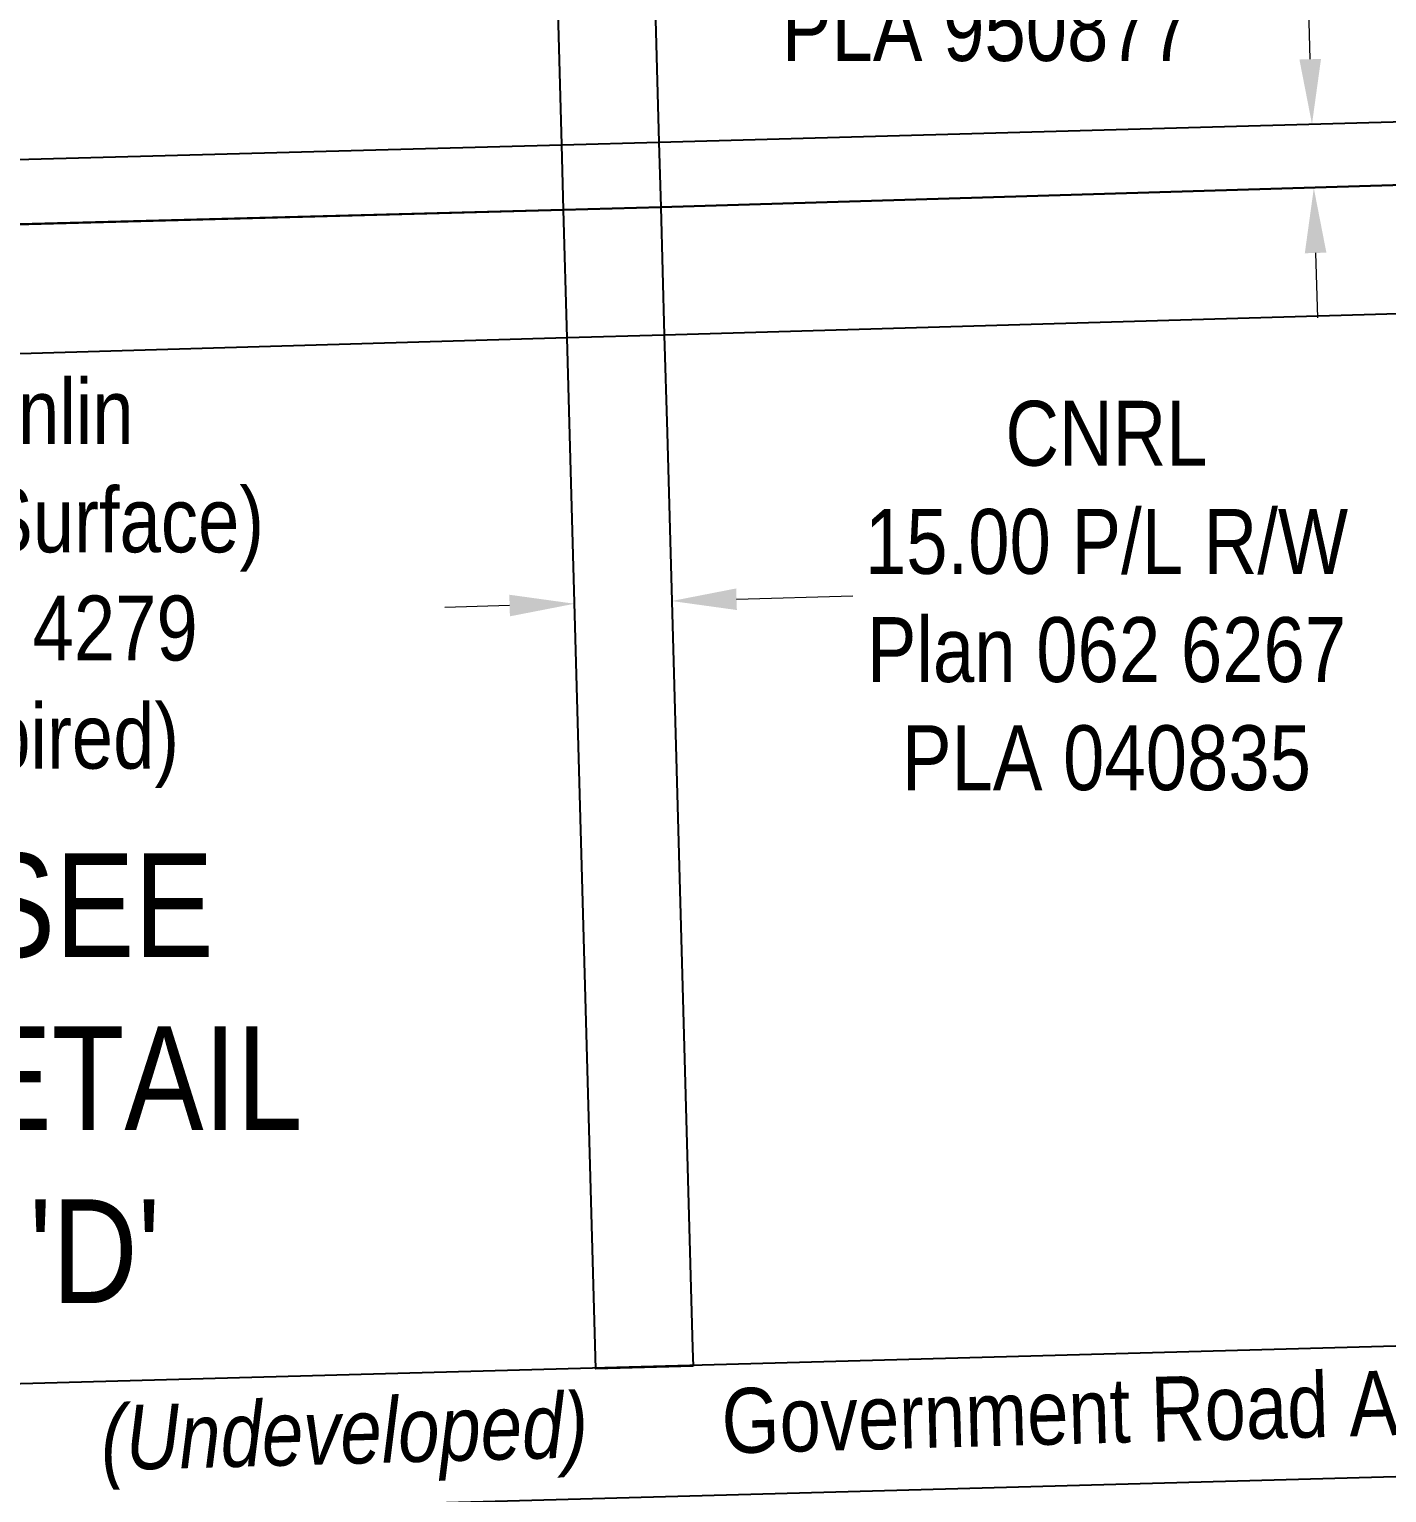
# Model space of a CAD drawing. Extents: x 626668 to 628700, y 5819173 to 5821810.
# Drawn here: x 627248.3 to 627457.6, y 5820874.4 to 5821100 of the extents above; entities that cross this region are included whole.
import ezdxf
from ezdxf.enums import TextEntityAlignment as Align

# ---------------------------------------------------------------- set-up
doc = ezdxf.new("R2010")
doc.units = 0
doc.header["$LTSCALE"] = 5
doc.header["$PDSIZE"] = 0.5
doc.layers.get('Defpoints').update_dxf_attribs({"color": 9})
for name, color, linetype in [('C-RW', 13, 'Continuous'), ('DETAIL-T', 7, 'Continuous'), ('F-RW', 190, 'Continuous'), ('L-ROAD-T', 7, 'Continuous'), ('L-SEC', 7, 'Continuous')]:
    doc.layers.add(name, color=color, linetype=linetype)
for name, color, linetype, lineweight in [('C-RW-T', 13, 'Continuous', 9), ('C-WS-T', 13, 'Continuous', 9), ('F-RW-T', 190, 'Continuous', 9), ('T-TEXT', 48, 'Continuous', 18)]:
    doc.layers.add(name, color=color, linetype=linetype, lineweight=lineweight)
doc.styles.add('80CG', font='ARIALN.TTF', dxfattribs={"height": 10})
doc.styles.add('80L', font='ARIALN.TTF', dxfattribs={"height": 10})
doc.styles.add('80LS', font='ARIALNI.TTF', dxfattribs={"height": 10})
doc.dimstyles.new('Compass 5 000', dxfattribs={"dimscale": 5, "dimtxt": 9, "dimasz": 2, "dimexe": 0.2, "dimexo": 0.0625, "dimgap": 0.5, "dimtad": 0, "dimtih": 1, "dimtoh": 1, "dimzin": 0, "dimdsep": 46, "dimtxsty": '80CG', "dimcen": 0.1, "dimse1": 1, "dimse2": 1, "dimclrd": 256, "dimclrt": 256, "dimaunit": 1, "dimadec": 4, "dimazin": 0, "dimtfac": 0.06, "dimtofl": 0, "dimtmove": 0, "dimatfit": 1, "dimfxl": 0.2, "dimtolj": 1, "dimtzin": 0, "dimlwd": -1, "dimarcsym": 0})

# ---------------------------------------------------------------- blocks, each defined once
blk = doc.blocks.new('*D585')
at = {"layer": 'Defpoints', "color": 0, "transparency": 16777216}
for p in [(627347.38, 5821011.85), (627349.85, 5820923.26), (627334.86, 5820922.84)]:
    blk.add_point(p, dxfattribs=at)
at = {"layer": 'F-RW-T', "transparency": 16777216}
for p, q in [((627357.38, 5821012.13), (627375.33, 5821012.63)), ((627322.4, 5821011.15), (627312.4, 5821010.87))]:
    blk.add_line(p, q, dxfattribs=at)
for points in [[(627357.33, 5821013.79), (627357.43, 5821010.46), (627347.38, 5821011.85)], [(627322.35, 5821012.82), (627322.44, 5821009.49), (627332.39, 5821011.43)]]:
    blk.add_solid(points, dxfattribs=at)
at = {"layer": 'F-RW-T', "transparency": 16777216, "insert": (627414.42, 5821012.63), "char_height": 10, "attachment_point": 5, "style": '80CG'}
blk.add_mtext('\\A1;CNRL\\P15.00 P/L R/W\\PPlan 062 6267\\PPLA 040835', dxfattribs=at)
blk = doc.blocks.new('*D598')
at = {"layer": 'C-RW-T', "transparency": 16777216}
for p, q in [((627445, 5821125.02), (627435, 5821125.02)), ((627445.83, 5821095.35), (627445, 5821125.02)), ((627446.66, 5821065.5), (627446.93, 5821055.5))]:
    blk.add_line(p, q, dxfattribs=at)
for points in [[(627447.49, 5821095.4), (627444.16, 5821095.31), (627446.1, 5821085.36)], [(627448.32, 5821065.54), (627444.99, 5821065.45), (627446.38, 5821075.49)]]:
    blk.add_solid(points, dxfattribs=at)
at = {"layer": 'Defpoints', "color": 0, "transparency": 16777216}
for p in [(627406.31, 5821084.25), (627446.1, 5821085.36), (627406.58, 5821074.39)]:
    blk.add_point(p, dxfattribs=at)
at = {"layer": 'C-RW-T', "transparency": 16777216, "insert": (627395.92, 5821125.02), "char_height": 10, "attachment_point": 5, "style": '80CG'}
blk.add_mtext('\\A1;Canlin\\P10.00 P/L R/W\\PPlan 962 2756\\PPLA 950877', dxfattribs=at)

msp = doc.modelspace()

# ---------------------------------------------------------------- linework, layer by layer
at = {"layer": 'C-RW', "flags": 128}
msp.add_lwpolyline([(627221.456, 5821069.241), (627166.196, 5821021.759), (627125.252, 5820978.264), (627048.539, 5821029.538), (627054.093, 5821037.849), (627123.748, 5820991.293), (627159.878, 5821029.461), (627217.617, 5821079.144), (627330.44, 5821082.151), (627345.424, 5821082.562), (627497.594, 5821086.787), (627497.706, 5821084.261), (627497.886, 5821077.115), (627345.692, 5821072.571), (627330.717, 5821072.159)], close=True, dxfattribs=at)
at = {"layer": 'F-RW'}
msp.add_lwpolyline([(627350.668, 5820893.896), (627335.677, 5820893.491), (627331.682, 5821037.406), (627331.265, 5821052.409), (627330.717, 5821072.159), (627330.44, 5821082.151), (627327.237, 5821197.472), (627369.793, 5821229.197), (627387.128, 5821242.116), (627426.295, 5821271.297), (627435.261, 5821259.268), (627408.129, 5821239.061), (627396.079, 5821230.076), (627381.376, 5821219.112), (627342.45, 5821190.134), (627345.424, 5821082.562), (627345.692, 5821072.571), (627346.241, 5821052.842), (627346.66, 5821037.839), (627350.592, 5820896.692)], close=True, dxfattribs=at)
msp.add_lwpolyline([(627849.711, 5821065.081), (627749.252, 5821062.841), (627689.033, 5821061.498), (627674.026, 5821061.164), (627598.325, 5821059.477), (627498.351, 5821057.249), (627346.241, 5821052.842), (627331.265, 5821052.409), (627227.439, 5821049.404), (627205.964, 5821048.782), (627205.648, 5821058.927), (627205.34, 5821068.811), (627217.52, 5821069.136), (627330.717, 5821072.159), (627345.692, 5821072.571), (627497.886, 5821077.115), (627597.879, 5821079.485), (627673.583, 5821081.172), (627688.589, 5821081.507), (627748.706, 5821082.847), (627787.846, 5821083.719), (627849.168, 5821085.086)], dxfattribs=at)
at = {"layer": 'L-SEC'}
for p, q in [((627754.053, 5820905.046), (626949.408, 5820883.052)), ((627754.602, 5820884.944), (626949.964, 5820862.923))]:
    msp.add_line(p, q, dxfattribs=at)

# ---------------------------------------------------------------- texts
at = {"layer": 'DETAIL-T', "color": 3, "insert": (627258.43, 5820938.299), "char_height": 15.9943, "width": 63.61337, "attachment_point": 5, "style": '80CG'}
msp.add_mtext("SEE\\PDETAIL\\P'D'", dxfattribs=at)
at = {"layer": 'L-ROAD-T', "style": '80L'}
msp.add_text('Government Road Allowance', height=9.99642, rotation=1.5657, dxfattribs=at).set_placement((627429.521, 5820887.485), align=Align.MIDDLE_CENTER)
at = {"layer": 'T-TEXT', "style": '80LS'}
msp.add_text('(Undeveloped)', height=9.99642, rotation=1.5657, dxfattribs=at).set_placement((627296.92, 5820883.861), align=Align.MIDDLE_CENTER)

# ---------------------------------------------------------------- dimensions: what is measured, and where the dimension line sits
at = {"layer": 'C-RW-T'}
dim = msp.add_linear_dim(base=(627446.104, 5821085.358), p1=(627406.581, 5821074.389), p2=(627406.307, 5821084.253), angle=91.59044, text='Canlin\\P10.00 P/L R/W\\PPlan 962 2756\\PPLA 950877', dimstyle='Compass 5 000', dxfattribs=at)
dim.commit()
dim.dimension.update_dxf_attribs({"geometry": '*D598', "text_midpoint": (627395.917, 5821125.017), "dimtype": 161})
at = {"layer": 'F-RW-T'}
dim = msp.add_linear_dim(base=(627347.384, 5821011.849), p1=(627334.863, 5820922.839), p2=(627349.852, 5820923.257), angle=1.59594, text='CNRL\\P15.00 P/L R/W\\PPlan 062 6267\\PPLA 040835', dimstyle='Compass 5 000', dxfattribs=at)
dim.commit()
dim.dimension.update_dxf_attribs({"geometry": '*D585', "text_midpoint": (627414.419, 5821012.627), "dimtype": 161})

# ---------------------------------------------------------------- next in the draw order: texts
at = {"layer": 'C-WS-T', "insert": (627211.21, 5821046.029), "char_height": 10, "attachment_point": 1, "style": '80L', "bg_fill": 3, "box_fill_scale": 1.1, "bg_fill_color": 256, "bg_fill_transparency": 0}
msp.add_mtext_dynamic_manual_height_columns('\\pi20.753;Canlin\\P\\pi0.1148;4-17 (Surface)\\P\\pi10.886;MSL 4279\\P\\pi13.771;(Expired)', width=72.62387, gutter_width=50, heights=[0], dxfattribs=at)

doc.saveas('drawing.dxf')
